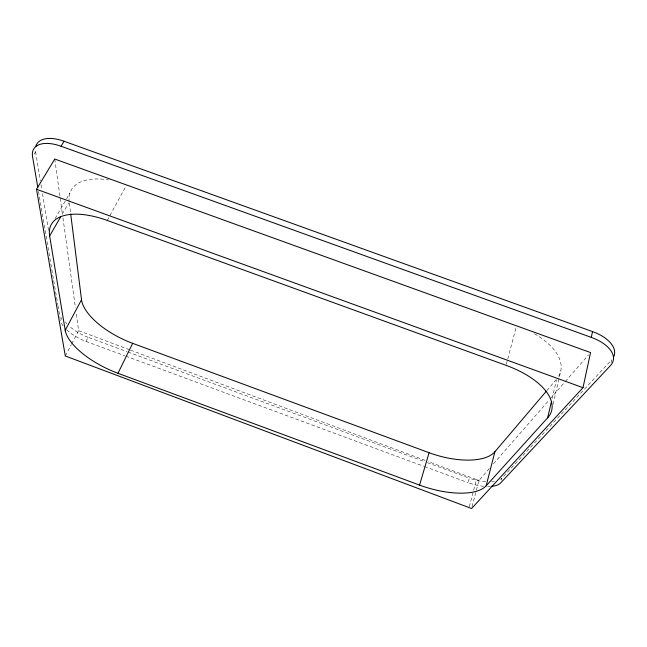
<?xml version="1.0" encoding="UTF-8"?>
<svg xmlns="http://www.w3.org/2000/svg" width="647" height="647" viewBox="0 0 647 647"><rect width="100%" height="100%" fill="white"/><g stroke="black" fill="none" stroke-linecap="round" stroke-linejoin="round"><path stroke-width="0.49" stroke-dasharray="3.23 2.43" d="M611.019 362.741L611.601 359.878L501.765 478.311A26.891 11.185 15.8 0 1 500.463 479.411M552.15 398.431L556.412 380.04M553.112 404.181L560.779 370.909M501.304 480.171L501.765 478.311M472.092 506.601L478.917 480.511L489.553 468.323M506.342 364.382L516.063 327.503M469.334 506.633L476.451 479.597L428.257 461.562M483.721 486.301A26.956 11.096 15.9 0 1 468.088 482.67L469.301 478.141L425.677 462.023M66.665 329.833A26.349 10.716 26.6 0 0 86.002 341.414L88.129 337.305L127.006 351.669M65.298 355.979L71.275 344.641M71.728 343.767L78.619 330.682L76.12 312.719M60.503 320.5L62.743 316.359M107.265 220.449L126.262 185.616M62.177 214.238L68.695 202.94M55.108 218.573L66.01 199.761M66.512 198.904L69.981 192.919M34.065 154.245L35.577 151.81A35.124 17.995 31.8 0 1 35.383 149.975M546.893 390.545L556.638 379.069M493.54 463.753L549.36 399.789M550.023 399.029L564.637 382.272M565.308 381.512L588.56 354.863M127.952 352.025L424.731 461.675M476.451 479.597L478.917 480.511M86.002 341.414L124.871 355.785M125.825 356.133L423.526 466.196M424.472 466.552L468.088 482.67M78.619 330.682L129.651 349.784M130.589 350.14L427.311 461.206M38.488 191.431L57.793 304.616M57.963 305.61L60.163 318.518M35.577 151.81L40.349 180.731M41.012 184.719L41.829 189.708M42.492 193.696L48.582 230.599M54.76 159.033L62.387 213.914M62.945 217.91L75.424 307.729M69.318 203.069L70.58 213.033M63.115 325.926A26.349 10.716 26.6 0 1 60.988 322.206M490.507 486.439A26.956 11.096 15.9 0 1 487.603 486.512M494.332 481.546A26.891 11.185 15.8 0 1 491.671 481.845M485.695 481.797A26.891 11.185 15.8 0 1 469.301 478.141M88.129 337.305A26.284 10.797 26.7 0 1 68.857 325.724M66.932 323.759A26.284 10.797 26.7 0 1 65.331 321.81M534.487 333.803A66.212 34.145 14.4 0 1 557.803 377.573M69.197 202.074A65.088 32.908 28.6 0 1 108.526 179.931"/><path stroke-width="0.97" d="M582.996 387.682L590.557 352.575L54.76 159.033L36.515 189.272L65.298 355.979L471.582 508.526L582.996 387.682L36.515 189.272M491.421 486.366A26.956 11.096 15.9 0 0 500.608 482.961L610.444 365.595A36.062 18.852 11.2 0 0 591.285 337.378L592.539 331.587L64.053 141.24A35.124 17.995 31.8 0 0 35.714 146.594M60.672 216.842L49.649 235.953L65.193 330.277A55.868 22.718 25.7 0 0 117.972 373.295L419.571 485.096A56.863 23.389 17 0 0 486.148 485.84L547.661 417.8L551.479 401.334M486.148 485.84L494.915 451.735L546.246 391.306M419.571 485.096L429.082 452.706A55.796 24.667 16.6 0 0 494.915 451.735M117.972 373.295L132.659 343.339A54.833 23.971 26 0 1 81.53 299.723L70.701 214.028M65.193 330.277L81.53 299.723M37.809 187.46L32.56 156.679A35.237 17.89 31.6 0 1 61.036 146.23L64.053 141.24M61.036 146.23L591.285 337.378M132.659 343.339L429.082 452.706M592.539 331.587A35.941 18.965 11.1 0 1 613.615 356.982M547.661 417.8A67.709 32.601 15 0 0 506.091 365.353L107.265 220.449A66.536 31.396 28 0 0 49.649 235.953"/></g></svg>
